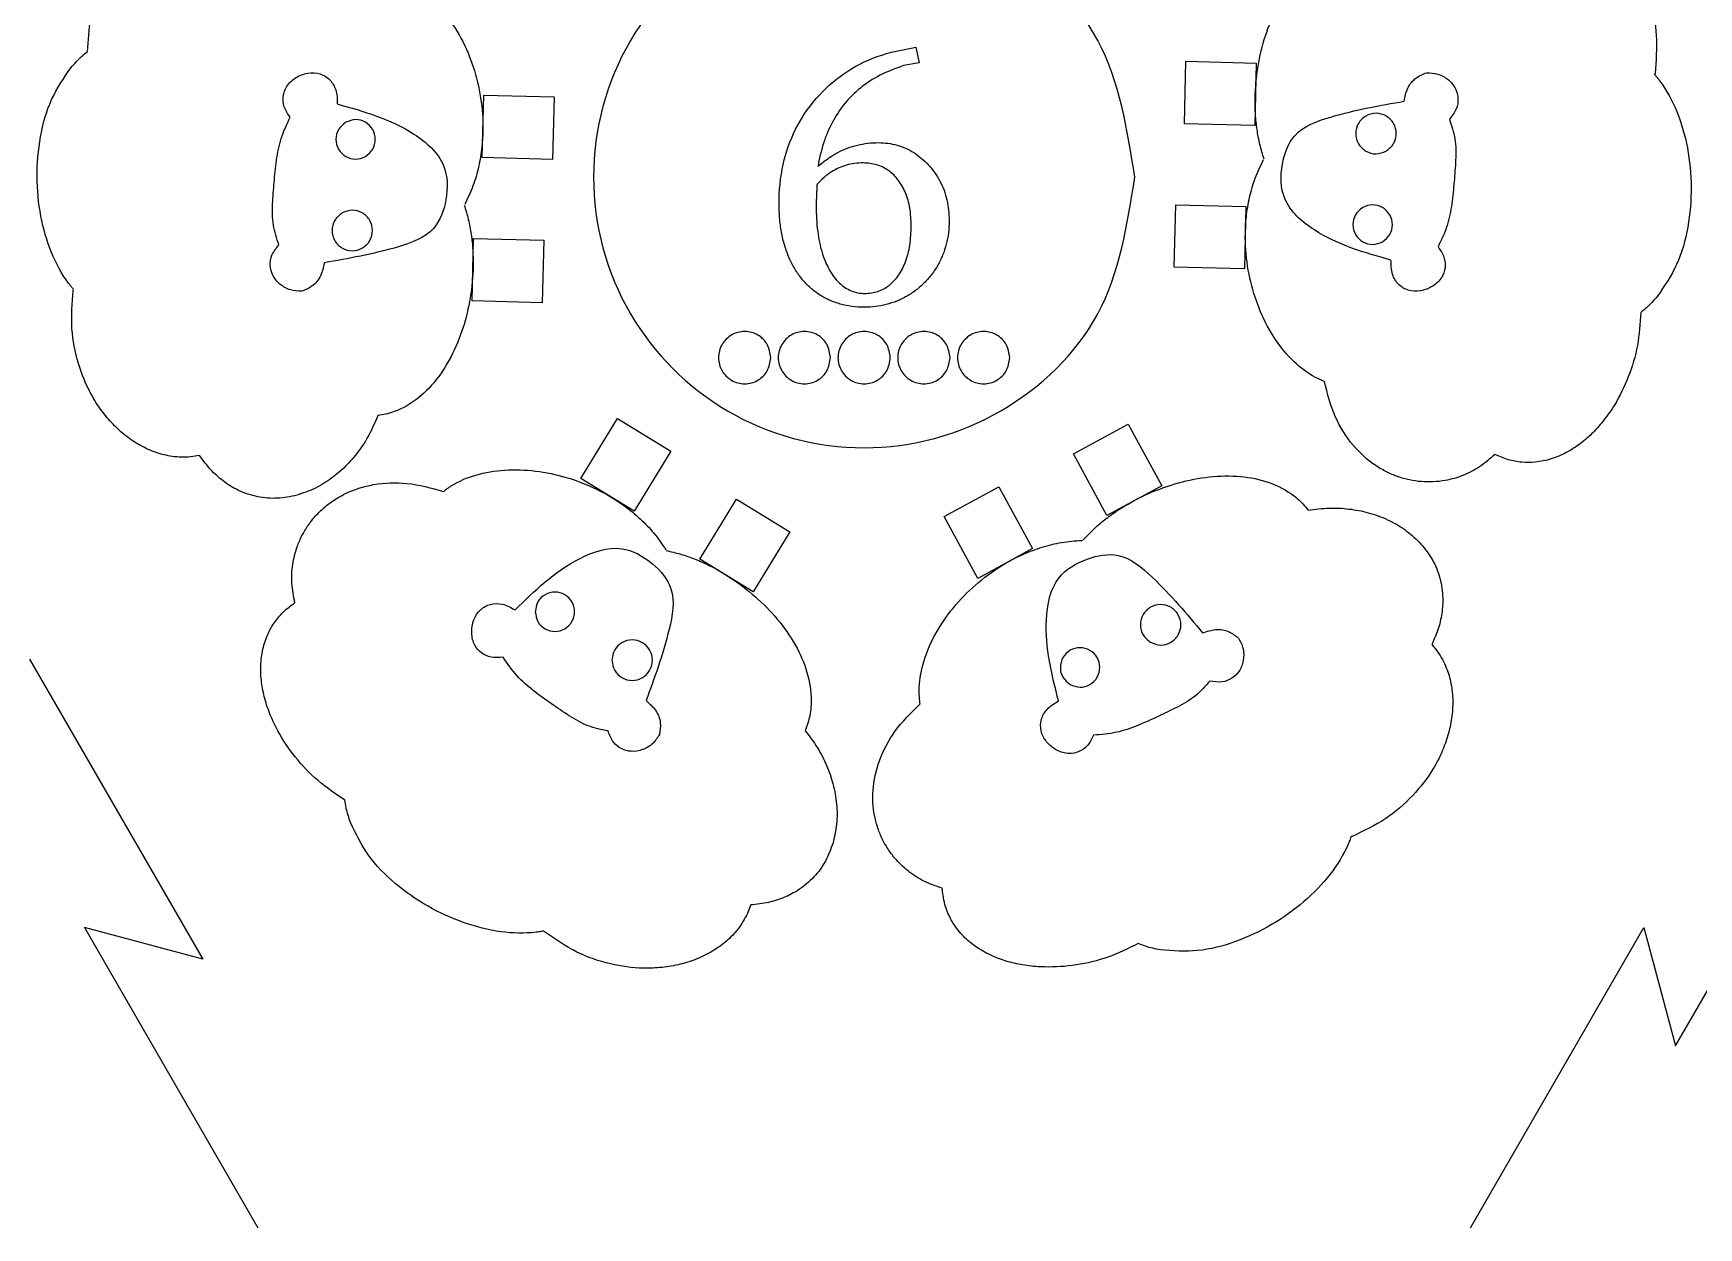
# Model space of a CAD drawing. Extents: x 1 to 437, y 7 to 187.
# Drawn here: x 153.1 to 216, y 7.1 to 52.3 of the extents above; entities that cross this region are included whole.
import ezdxf

# ---------------------------------------------------------------- set-up
doc = ezdxf.new("R2010")
doc.units = 0
doc.layers.add('Base', color=7, linetype='CONTINUOUS')

msp = doc.modelspace()

# ---------------------------------------------------------------- linework, layer by layer
at = {"layer": 'Base', "color": 3}
for p, q in [((186.465272, 51.744726), (186.584339, 51.149415)), ((186.584339, 51.149415), (185.989022, 51.043582)), ((196.611762, 48.848011), (196.670405, 51.205919)), ((196.670405, 51.205919), (199.325724, 51.139924)), ((199.325724, 51.139924), (199.267081, 48.782019)), ((205.760986, 50.774452), (205.760986, 50.774452)), ((170.077872, 47.568972), (170.136512, 49.926879)), ((170.136512, 49.926879), (172.791834, 49.860884)), ((172.791834, 49.860884), (172.733191, 47.50298)), ((199.267081, 48.782019), (196.611762, 48.848011)), ((172.733191, 47.50298), (170.077872, 47.568972)), ((196.222882, 43.431588), (196.281525, 45.789496)), ((196.281525, 45.789496), (198.936844, 45.723501)), ((198.936844, 45.723501), (198.878204, 43.365593)), ((186.286676, 44.997851), (186.286679, 44.997851)), ((187.722044, 45.176444), (187.722044, 45.176444)), ((169.688993, 42.152549), (169.747636, 44.510456)), ((169.747636, 44.510456), (172.402954, 44.444464)), ((172.402954, 44.444464), (172.344311, 42.086554)), ((198.878204, 43.365593), (196.222882, 43.431588)), ((163.25373, 42.518024), (163.25373, 42.518024)), ((172.344311, 42.086554), (169.688993, 42.152549)), ((180.97958, 40.010457), (180.97958, 40.010457)), ((183.237358, 40.010457), (183.237358, 40.010457)), ((185.495133, 40.010457), (185.495133, 40.010457)), ((187.752914, 40.010457), (187.752914, 40.010457)), ((190.010692, 40.010457), (190.010692, 40.010457)), ((173.801476, 35.442825), (175.186289, 37.709403)), ((175.186289, 37.709403), (177.198974, 36.479662)), ((192.413255, 36.373445), (194.484585, 37.501614)), ((194.484585, 37.501614), (195.755091, 35.169042)), ((177.198974, 36.479662), (175.814163, 34.213087)), ((193.683763, 34.040875), (192.413255, 36.373445)), ((175.814163, 34.213087), (173.801476, 35.442825)), ((178.297798, 32.397834), (179.682608, 34.664411)), ((179.682608, 34.664411), (181.695296, 33.434673)), ((187.528056, 34.002013), (189.599387, 35.13018)), ((189.599387, 35.13018), (190.869892, 32.79761)), ((195.755091, 35.169042), (193.683763, 34.040875)), ((188.798564, 31.669441), (187.528056, 34.002013)), ((181.695296, 33.434673), (180.310482, 31.168096)), ((190.869892, 32.79761), (188.798564, 31.669441)), ((180.310482, 31.168096), (178.297798, 32.397834)), ((198.656214, 29.413201), (198.656214, 29.413201)), ((176.776343, 25.777728), (176.776343, 25.777728))]:
    msp.add_line(p, q, dxfattribs=at)
at = {"layer": 'Base', "color": 7}
for p, q in [((155.156685, 51.576454), (155.156448, 51.576186)), ((214.395485, 50.74288), (214.382361, 50.705513)), ((164.917191, 48.903059), (164.917191, 48.903059)), ((204.234517, 47.814305), (204.234517, 47.814305)), ((164.7802, 45.478168), (164.7802, 45.478168)), ((204.097526, 44.389414), (204.097526, 44.389414)), ((154.619235, 42.549593), (154.632358, 42.586959)), ((213.858032, 41.716019), (213.858269, 41.716287)), ((172.078469, 30.410857), (172.078469, 30.410857)), ((195.329418, 29.2551), (195.329418, 29.2551)), ((174.976017, 28.579771), (174.976017, 28.579771)), ((192.29488, 27.661279), (192.29488, 27.661279)), ((164.882988, 23.294708), (164.883101, 23.294708)), ((202.946121, 21.919722), (202.907194, 21.912384)), ((172.431752, 18.315828), (172.405957, 18.345885)), ((194.859904, 17.871752), (194.860187, 17.871667))]:
    msp.add_line(p, q, dxfattribs=at)
at = {"layer": 'Base', "color": 5}
msp.add_line((194.733807, 46.830091), (194.733807, 46.830091), dxfattribs=at)
at = {"layer": 'Base', "color": 1}
for p, q in [((152.967862, 28.620665), (159.515421, 17.27996)), ((215.169773, 14.006154), (221.717325, 25.346831)), ((159.515421, 17.27996), (155.043372, 18.478247)), ((155.043372, 18.478247), (161.590931, 7.137571)), ((207.42382, 7.137571), (213.971372, 18.478276)), ((213.971372, 18.478276), (215.169773, 14.006154))]:
    msp.add_line(p, q, dxfattribs=at)
at = {"layer": 'Base', "color": 7}
for points, knots in [([(155.156445, 51.576183), (155.183202, 51.993841), (155.236318, 52.822943), (155.593684, 54.005181), (156.045926, 54.937034), (156.520584, 55.627398), (156.946863, 56.115586), (157.425518, 56.539414), (157.955799, 56.882776), (158.534876, 57.127769), (159.107995, 57.245958), (159.656672, 57.246034), (160.177144, 57.154596), (160.504095, 57.014093), (160.67166, 56.942085)], [0, 0, 0, 0, 1.251958, 2.485288, 3.676407, 4.345879, 4.993174, 5.616026, 6.258055, 6.879717, 7.492088, 7.999546, 8.518499, 9.064077, 9.064077, 9.064077, 9.064077]), ([(209.622198, 56.979426), (209.736543, 57.000114), (209.964785, 57.041408), (210.313619, 57.049172), (210.751983, 57.013017), (211.277253, 56.883647), (211.865997, 56.618361), (212.413202, 56.252473), (212.911058, 55.799012), (213.35312, 55.269349), (213.828955, 54.518473), (214.250345, 53.490004), (214.508872, 52.152761), (214.434177, 51.223994), (214.395485, 50.74288)], [0, 0, 0, 0, 0.348145, 0.694931, 1.042906, 1.665886, 2.306566, 2.970993, 3.632206, 4.320243, 5.034636, 6.291368, 7.633224, 9.075381, 9.075381, 9.075381, 9.075381]), ([(199.622656, 47.515592), (199.566793, 47.696415), (199.453991, 48.061543), (199.349535, 48.63082), (199.268106, 49.415637), (199.287705, 50.418003), (199.4832, 51.601239), (199.846114, 52.739766), (200.382388, 53.775945), (201.098698, 54.647732), (201.786955, 55.128114), (202.299334, 55.336759), (202.589069, 55.425123), (202.788307, 55.457419), (202.888432, 55.473649)], [0, 0, 0, 0, 0.56735, 1.145626, 1.732656, 2.932819, 4.139895, 5.319039, 6.50404, 7.618844, 8.674785, 8.976064, 9.276993, 9.580992, 9.580992, 9.580992, 9.580992]), ([(167.115679, 54.179195), (167.152819, 54.164096), (167.22724, 54.13384), (167.337408, 54.083869), (167.712866, 53.896316), (168.317138, 53.440612), (169.014329, 52.585398), (169.557643, 51.560767), (169.930293, 50.418359), (170.119354, 49.206968), (170.103961, 48.125715), (169.95208, 47.219731), (169.743124, 46.489048), (169.523884, 46.031099), (169.413547, 45.800627)], [0, 0, 0, 0, 0.120266, 0.240993, 0.362799, 1.379167, 2.477032, 3.650678, 4.838151, 6.066258, 7.313356, 8.062668, 8.818136, 9.583548, 9.583548, 9.583548, 9.583548]), ([(154.527137, 50.964602), (154.591451, 51.038216), (154.719987, 51.18534), (154.929937, 51.390524), (155.081056, 51.51444), (155.156685, 51.576454)], [0, 0, 0, 0, 0.293194, 0.585976, 0.879292, 0.879292, 0.879292, 0.879292]), ([(154.632361, 42.586962), (154.610568, 42.612078), (154.566854, 42.662458), (154.504059, 42.74039), (154.195083, 43.14515), (153.736172, 43.99616), (153.349623, 45.369892), (153.20597, 46.852644), (153.336778, 48.342927), (153.72094, 49.776555), (154.262551, 50.574696), (154.527137, 50.964602)], [0, 0, 0, 0, 0.09975, 0.200093, 0.30018, 1.62736, 3.064099, 4.558588, 6.068824, 7.539735, 8.944598, 8.944598, 8.944598, 8.944598]), ([(214.382356, 50.705511), (214.404148, 50.680395), (214.447862, 50.630015), (214.510658, 50.552084), (214.819629, 50.147321), (215.278546, 49.296315), (215.665093, 47.922581), (215.808747, 46.43983), (215.677939, 44.949546), (215.293776, 43.515919), (214.752165, 42.717776), (214.487579, 42.327871)], [0, 0, 0, 0, 0.09975, 0.200092, 0.30018, 1.627359, 3.064098, 4.558588, 6.068823, 7.539734, 8.944598, 8.944598, 8.944598, 8.944598]), ([(204.234517, 47.814305), (204.107276, 47.76511), (203.856569, 47.668178), (203.45115, 47.785613), (203.158779, 48.075334), (203.051974, 48.477004), (203.159113, 48.876207), (203.451638, 49.170288), (203.852583, 49.276582), (204.251872, 49.169766), (204.546326, 48.876435), (204.651046, 48.478374), (204.550038, 48.068554), (204.34074, 47.899901), (204.234517, 47.814305)], [0, 0, 0, 0, 0.399792, 0.787727, 1.18752, 1.587311, 1.975245, 2.375037, 2.774829, 3.162762, 3.562554, 3.962347, 4.350281, 4.750072, 4.750072, 4.750072, 4.750072]), ([(164.917191, 48.903059), (165.041083, 48.95096), (165.285192, 49.045341), (165.679943, 48.930997), (165.964617, 48.648899), (166.068614, 48.257799), (165.964293, 47.869101), (165.679466, 47.582759), (165.289072, 47.479261), (164.90029, 47.583268), (164.613585, 47.86888), (164.51162, 48.256465), (164.609971, 48.655501), (164.813761, 48.819715), (164.917191, 48.903059)], [0, 0, 0, 0, 0.389272, 0.766998, 1.156269, 1.54554, 1.923266, 2.312538, 2.701809, 3.079535, 3.468806, 3.858077, 4.235803, 4.625074, 4.625074, 4.625074, 4.625074]), ([(201.899037, 39.113278), (201.861898, 39.128377), (201.787477, 39.158633), (201.677309, 39.208605), (201.301849, 39.396153), (200.69758, 39.851864), (200.000387, 40.707075), (199.457074, 41.731706), (199.084424, 42.874114), (198.895362, 44.085505), (198.910756, 45.166758), (199.062637, 46.072742), (199.271593, 46.803426), (199.490835, 47.261376), (199.601173, 47.491849)], [0, 0, 0, 0, 0.120266, 0.240994, 0.362799, 1.379168, 2.477032, 3.650677, 4.838151, 6.066259, 7.313356, 8.062668, 8.818136, 9.583551, 9.583551, 9.583551, 9.583551]), ([(164.7802, 45.478168), (164.90744, 45.527364), (165.158147, 45.624296), (165.563567, 45.50686), (165.855937, 45.217139), (165.962743, 44.815468), (165.855603, 44.416266), (165.563078, 44.122184), (165.162133, 44.015893), (164.762845, 44.122709), (164.46839, 44.41604), (164.36367, 44.8141), (164.464678, 45.22392), (164.673976, 45.392572), (164.7802, 45.478168)], [0, 0, 0, 0, 0.399792, 0.787727, 1.187521, 1.587312, 1.975246, 2.375038, 2.774829, 3.162763, 3.562555, 3.962346, 4.350281, 4.750071, 4.750071, 4.750071, 4.750071]), ([(169.392061, 45.77688), (169.447924, 45.596058), (169.560727, 45.23093), (169.665182, 44.661653), (169.74661, 43.876836), (169.727011, 42.874469), (169.531517, 41.691234), (169.168603, 40.552707), (168.632329, 39.516528), (167.91602, 38.64474), (167.227761, 38.164359), (166.715383, 37.955713), (166.425648, 37.86735), (166.226409, 37.835053), (166.126284, 37.818823)], [0, 0, 0, 0, 0.56735, 1.145625, 1.732656, 2.932819, 4.139895, 5.319039, 6.50404, 7.618843, 8.674786, 8.976065, 9.276994, 9.580992, 9.580992, 9.580992, 9.580992]), ([(204.097526, 44.389414), (203.973634, 44.341513), (203.729524, 44.247133), (203.334773, 44.361476), (203.050099, 44.643574), (202.946103, 45.034673), (203.050423, 45.423371), (203.335251, 45.709714), (203.725645, 45.813212), (204.114427, 45.709205), (204.401131, 45.423592), (204.503097, 45.036008), (204.404747, 44.636971), (204.200956, 44.472757), (204.097526, 44.389414)], [0, 0, 0, 0, 0.389271, 0.766998, 1.156268, 1.545539, 1.923265, 2.312537, 2.701809, 3.079534, 3.468806, 3.858077, 4.235802, 4.625074, 4.625074, 4.625074, 4.625074]), ([(159.392518, 36.313046), (159.278174, 36.292359), (159.049932, 36.251065), (158.701098, 36.243303), (158.262734, 36.279455), (157.737464, 36.408829), (157.148721, 36.674114), (156.601514, 37.039999), (156.103659, 37.493461), (155.661597, 38.023125), (155.185766, 38.774003), (154.764371, 39.80247), (154.505846, 41.139713), (154.580541, 42.06848), (154.619235, 42.549593)], [0, 0, 0, 0, 0.348145, 0.694929, 1.042906, 1.665885, 2.306566, 2.970992, 3.632205, 4.320242, 5.034636, 6.291368, 7.633224, 9.075379, 9.075379, 9.075379, 9.075379]), ([(214.487579, 42.327871), (214.423266, 42.254257), (214.29473, 42.107132), (214.084779, 41.901948), (213.93366, 41.778033), (213.858032, 41.716019)], [0, 0, 0, 0, 0.293194, 0.585976, 0.879292, 0.879292, 0.879292, 0.879292]), ([(213.858275, 41.71629), (213.831517, 41.298632), (213.778401, 40.46953), (213.421033, 39.287292), (212.968791, 38.355439), (212.494132, 37.665076), (212.067854, 37.176887), (211.589199, 36.753059), (211.058917, 36.409699), (210.479841, 36.164707), (209.906722, 36.046518), (209.358045, 36.04644), (208.837574, 36.137879), (208.510623, 36.278382), (208.34306, 36.35039)], [0, 0, 0, 0, 1.251958, 2.485289, 3.676408, 4.345879, 4.993174, 5.616027, 6.258055, 6.879716, 7.492087, 7.999544, 8.518497, 9.064074, 9.064074, 9.064074, 9.064074]), ([(208.34306, 36.35039), (208.156764, 36.187348), (207.791612, 35.867777), (207.147338, 35.541794), (206.549005, 35.368792), (206.01756, 35.307645), (205.562845, 35.315159), (205.11159, 35.382109), (204.669167, 35.507093), (204.240755, 35.689231), (203.641841, 36.038764), (202.928635, 36.692329), (202.238305, 37.783981), (202.016736, 38.652118), (201.899037, 39.113278)], [0, 0, 0, 0, 0.740211, 1.45086, 2.145119, 2.598489, 3.050982, 3.505584, 3.963238, 4.42651, 4.898404, 6.038284, 7.291645, 8.711877, 8.711877, 8.711877, 8.711877]), ([(166.126284, 37.818823), (166.024418, 37.575678), (165.824472, 37.098426), (165.407795, 36.457783), (164.912685, 35.881831), (164.333245, 35.395331), (163.682732, 35.004906), (163.210336, 34.860691), (162.978033, 34.789772)], [0, 0, 0, 0, 0.78949, 1.549626, 2.281391, 3.060637, 3.811331, 4.537672, 4.537672, 4.537672, 4.537672]), ([(162.97805, 34.789744), (162.732932, 34.746119), (162.243256, 34.658971), (161.487494, 34.746811), (160.823749, 34.98848), (160.261688, 35.345673), (159.786627, 35.774374), (159.527399, 36.128689), (159.392518, 36.313046)], [0, 0, 0, 0, 0.743649, 1.485599, 2.251303, 2.843677, 3.474053, 4.157832, 4.157832, 4.157832, 4.157832]), ([(162.993702, 30.753624), (162.945652, 30.996481), (162.851472, 31.472497), (162.891299, 32.193445), (163.040642, 32.798116), (163.253409, 33.288935), (163.487275, 33.678975), (163.770899, 34.036283), (164.100331, 34.356959), (164.472276, 34.6369), (165.074436, 34.980809), (165.997043, 35.27168), (167.287607, 35.323699), (168.150219, 35.081515), (168.608446, 34.952865)], [0, 0, 0, 0, 0.740209, 1.450857, 2.145116, 2.598485, 3.050979, 3.505583, 3.963233, 4.426505, 4.898399, 6.038278, 7.291639, 8.711871, 8.711871, 8.711871, 8.711871]), ([(168.608446, 34.952865), (168.640091, 34.977479), (168.703505, 35.026801), (168.801865, 35.097224), (169.152015, 35.328609), (169.848808, 35.624064), (170.938039, 35.800244), (172.097052, 35.75845), (173.272731, 35.509973), (174.416357, 35.06801), (175.345053, 34.514052), (176.053717, 33.929527), (176.58203, 33.383223), (176.869006, 32.96438), (177.013433, 32.753589)], [0, 0, 0, 0, 0.120265, 0.240992, 0.362799, 1.379167, 2.477031, 3.650677, 4.83815, 6.066256, 7.313354, 8.062666, 8.818135, 9.583549, 9.583549, 9.583549, 9.583549]), ([(192.764794, 33.099726), (192.89346, 33.238516), (193.153269, 33.518768), (193.594049, 33.893868), (194.233005, 34.356798), (195.110881, 34.841006), (196.23334, 35.263321), (197.40079, 35.51829), (198.566284, 35.571957), (199.679431, 35.387512), (200.439581, 35.031649), (200.876462, 34.692237), (201.097855, 34.485501), (201.225444, 34.329103), (201.289562, 34.250507)], [0, 0, 0, 0, 0.567349, 1.145624, 1.732656, 2.932818, 4.139895, 5.319038, 6.504039, 7.618842, 8.674787, 8.976066, 9.276995, 9.580994, 9.580994, 9.580994, 9.580994]), ([(201.289562, 34.250507), (201.551066, 34.283861), (202.064351, 34.349329), (202.827502, 34.308799), (203.573847, 34.167998), (204.284887, 33.909437), (204.948262, 33.54129), (205.309352, 33.20429), (205.48692, 33.038569)], [0, 0, 0, 0, 0.78949, 1.549627, 2.281392, 3.060638, 3.811331, 4.53767, 4.53767, 4.53767, 4.53767]), ([(186.626367, 26.927162), (186.620877, 26.966874), (186.609874, 27.046451), (186.59806, 27.166841), (186.572746, 27.585776), (186.665271, 28.336945), (187.057311, 29.368339), (187.67301, 30.351178), (188.476039, 31.245108), (189.430604, 32.014536), (190.374694, 32.541829), (191.235238, 32.86329), (191.972508, 33.047671), (192.478726, 33.086778), (192.73349, 33.10646)], [0, 0, 0, 0, 0.120261, 0.240986, 0.362791, 1.379169, 2.47703, 3.650677, 4.838152, 6.066258, 7.313355, 8.062668, 8.818136, 9.583552, 9.583552, 9.583552, 9.583552]), ([(205.48694, 33.0386), (205.647278, 32.848133), (205.967589, 32.467635), (206.269399, 31.769205), (206.391977, 31.073549), (206.363673, 30.408195), (206.229935, 29.782431), (206.052703, 29.380777), (205.960486, 29.171788)], [0, 0, 0, 0, 0.74365, 1.4856, 2.251305, 2.84368, 3.47405, 4.157829, 4.157829, 4.157829, 4.157829]), ([(177.023254, 32.723112), (177.207783, 32.68108), (177.580393, 32.596205), (178.12563, 32.402028), (178.846016, 32.080139), (179.704291, 31.561981), (180.631254, 30.80106), (181.435794, 29.917508), (182.065012, 28.934988), (182.461848, 27.878748), (182.533745, 27.042506), (182.458243, 26.494453), (182.389902, 26.19936), (182.318252, 26.01067), (182.282245, 25.915847)], [0, 0, 0, 0, 0.56735, 1.145625, 1.732656, 2.932819, 4.139895, 5.319036, 6.504041, 7.618846, 8.674798, 8.976068, 9.276992, 9.580984, 9.580984, 9.580984, 9.580984]), ([(172.078469, 30.410857), (172.098932, 30.542099), (172.139252, 30.800691), (172.435651, 31.08538), (172.822291, 31.190867), (173.21299, 31.08538), (173.497453, 30.800691), (173.603019, 30.410853), (173.497457, 30.021012), (173.21299, 29.736322), (172.822291, 29.630844), (172.435652, 29.736322), (172.139247, 30.021013), (172.098931, 30.27961), (172.078469, 30.410857)], [0, 0, 0, 0, 0.389265, 0.76699, 1.15626, 1.545531, 1.923256, 2.312521, 2.7018, 3.079521, 3.468791, 3.858061, 4.235782, 4.625061, 4.625061, 4.625061, 4.625061]), ([(164.883101, 23.29437), (164.534777, 23.526367), (163.843312, 23.986909), (162.998149, 24.887511), (162.417257, 25.745086), (162.056719, 26.501339), (161.847074, 27.114605), (161.719354, 27.741046), (161.687137, 28.371962), (161.764506, 28.995951), (161.948711, 29.55138), (162.222981, 30.02659), (162.562405, 30.431616), (162.847559, 30.644513), (162.993702, 30.753624)], [0, 0, 0, 0, 1.25195, 2.485275, 3.676389, 4.345868, 4.993167, 5.616019, 6.258046, 6.879703, 7.492072, 7.999535, 8.51849, 9.064068, 9.064068, 9.064068, 9.064068]), ([(195.329418, 29.2551), (195.223193, 29.340693), (195.013891, 29.509341), (194.912887, 29.919165), (195.0176, 30.317231), (195.312062, 30.610559), (195.71135, 30.717372), (196.112291, 30.611074), (196.404818, 30.316999), (196.511959, 29.917799), (196.405147, 29.516133), (196.112787, 29.226403), (195.707362, 29.108963), (195.456657, 29.205902), (195.329418, 29.2551)], [0, 0, 0, 0, 0.399785, 0.787722, 1.187525, 1.587313, 1.975246, 2.375038, 2.774827, 3.162758, 3.562543, 3.962344, 4.350279, 4.750071, 4.750071, 4.750071, 4.750071]), ([(174.976017, 28.579771), (174.997032, 28.714561), (175.038441, 28.980145), (175.342852, 29.272531), (175.739942, 29.380869), (176.141202, 29.272531), (176.433351, 28.980145), (176.541769, 28.579771), (176.433351, 28.179397), (176.141202, 27.887011), (175.739942, 27.778673), (175.342852, 27.887011), (175.038441, 28.179397), (174.997032, 28.44498), (174.976017, 28.579771)], [0, 0, 0, 0, 0.39979, 0.787725, 1.187517, 1.587309, 1.975242, 2.375032, 2.774823, 3.162756, 3.562548, 3.96234, 4.350274, 4.750065, 4.750065, 4.750065, 4.750065]), ([(192.29488, 27.661279), (192.191451, 27.744624), (191.987661, 27.908843), (191.889307, 28.307879), (191.991279, 28.695461), (192.277974, 28.981084), (192.666762, 29.085093), (193.057156, 28.981585), (193.341982, 28.695238), (193.446302, 28.30654), (193.342307, 27.915443), (193.057629, 27.633355), (192.662884, 27.519012), (192.418772, 27.613383), (192.29488, 27.661279)], [0, 0, 0, 0, 0.389277, 0.767004, 1.15627, 1.545548, 1.923275, 2.312548, 2.701825, 3.079553, 3.468818, 3.858083, 4.235809, 4.625078, 4.625078, 4.625078, 4.625078]), ([(205.960486, 29.171788), (206.035574, 29.083109), (206.185459, 28.906094), (206.366602, 28.607871), (206.554462, 28.210149), (206.705068, 27.690566), (206.769694, 27.048062), (206.726428, 26.39123), (206.582648, 25.733348), (206.344976, 25.08568), (205.932608, 24.298161), (205.252635, 23.418981), (204.223804, 22.526473), (203.382124, 22.126772), (202.946121, 21.919722)], [0, 0, 0, 0, 0.348141, 0.694929, 1.042922, 1.6659, 2.306576, 2.970988, 3.632204, 4.320238, 5.034629, 6.291369, 7.633223, 9.075381, 9.075381, 9.075381, 9.075381]), ([(187.455646, 19.965022), (187.2213, 20.044844), (186.761969, 20.2013), (186.157525, 20.596267), (185.708531, 21.027932), (185.389852, 21.457599), (185.169003, 21.855152), (185.001374, 22.279428), (184.888378, 22.725062), (184.831916, 23.187151), (184.835161, 23.880597), (185.044561, 24.825038), (185.644793, 25.968708), (186.285839, 26.594655), (186.626367, 26.927162)], [0, 0, 0, 0, 0.740216, 1.450867, 2.14512, 2.598487, 3.050982, 3.505581, 3.963229, 4.426505, 4.898409, 6.038292, 7.291652, 8.711878, 8.711878, 8.711878, 8.711878]), ([(182.282245, 25.915847), (182.441882, 25.706053), (182.755221, 25.294267), (183.101694, 24.613093), (183.352934, 23.896338), (183.484531, 23.151276), (183.497393, 22.392697), (183.386089, 21.911479), (183.331355, 21.674837)], [0, 0, 0, 0, 0.789494, 1.549633, 2.281392, 3.060645, 3.811343, 4.53769, 4.53769, 4.53769, 4.53769]), ([(165.098092, 22.443582), (165.066497, 22.536083), (165.00335, 22.720958), (164.930635, 23.005372), (164.89888, 23.198205), (164.882988, 23.294708)], [0, 0, 0, 0, 0.293184, 0.58597, 0.879287, 0.879287, 0.879287, 0.879287]), ([(172.405954, 18.345885), (172.373308, 18.33956), (172.307822, 18.326871), (172.20893, 18.311469), (171.703913, 18.246253), (170.737458, 18.274347), (169.354496, 18.626445), (167.998573, 19.243426), (166.773346, 20.101844), (165.723871, 21.151362), (165.303467, 22.019488), (165.098092, 22.443582)], [0, 0, 0, 0, 0.099755, 0.200097, 0.300184, 1.627363, 3.064103, 4.558594, 6.068831, 7.539746, 8.94462, 8.94462, 8.94462, 8.94462]), ([(183.331389, 21.674837), (183.24661, 21.440749), (183.077244, 20.973107), (182.623288, 20.362523), (182.082127, 19.908536), (181.49176, 19.600366), (180.882961, 19.403313), (180.446502, 19.355978), (180.219404, 19.331349)], [0, 0, 0, 0, 0.743643, 1.485588, 2.251296, 2.843671, 3.474044, 4.157821, 4.157821, 4.157821, 4.157821]), ([(202.907194, 21.912412), (202.89634, 21.880981), (202.874566, 21.817933), (202.838473, 21.724586), (202.642425, 21.254628), (202.134888, 20.431691), (201.138478, 19.410056), (199.926202, 18.544273), (198.570178, 17.912405), (197.136536, 17.528301), (196.17452, 17.598273), (195.704559, 17.632456)], [0, 0, 0, 0, 0.099752, 0.200092, 0.300177, 1.627359, 3.064104, 4.558594, 6.068829, 7.539739, 8.944603, 8.944603, 8.944603, 8.944603]), ([(194.86026, 17.871667), (194.485179, 17.686009), (193.7406, 17.317455), (192.538064, 17.035814), (191.50494, 16.961599), (190.66973, 17.027386), (190.033813, 17.152506), (189.427435, 17.355112), (188.864941, 17.642691), (188.36323, 18.021688), (187.97432, 18.458931), (187.699911, 18.934052), (187.518864, 19.430508), (187.477068, 19.783904), (187.455646, 19.965022)], [0, 0, 0, 0, 1.25196, 2.48529, 3.676409, 4.345877, 4.993176, 5.61603, 6.258064, 6.879727, 7.4921, 7.999549, 8.518495, 9.064071, 9.064071, 9.064071, 9.064071]), ([(180.219404, 19.331349), (180.180148, 19.221975), (180.10179, 19.00366), (179.934094, 18.697675), (179.683602, 18.336117), (179.308929, 17.945904), (178.784809, 17.568684), (178.194346, 17.27772), (177.552705, 17.073307), (176.872971, 16.95531), (175.98478, 16.918679), (174.883393, 17.067894), (173.596048, 17.512674), (172.829062, 18.041756), (172.431752, 18.315828)], [0, 0, 0, 0, 0.348156, 0.694943, 1.042919, 1.6659, 2.306579, 2.971008, 3.632219, 4.320255, 5.034649, 6.291375, 7.633237, 9.075406, 9.075406, 9.075406, 9.075406]), ([(195.704559, 17.632456), (195.60865, 17.651347), (195.416968, 17.689102), (195.134297, 17.768337), (194.951424, 17.837259), (194.859904, 17.871752)], [0, 0, 0, 0, 0.293196, 0.585979, 0.879299, 0.879299, 0.879299, 0.879299])]:
    msp.add_open_spline(points, degree=3, knots=knots, dxfattribs=at)
at = {"layer": 'Base', "color": 5}
msp.add_open_spline([(194.733807, 46.830091), (194.452734, 45.027339), (193.898924, 41.475303), (189.827612, 37.564807), (184.516756, 36.115844), (179.150134, 37.564801), (175.242763, 41.475297), (173.792722, 46.83009), (175.242764, 52.184882), (179.150135, 56.095374), (184.516756, 57.54433), (189.827611, 56.095368), (193.898924, 52.184876), (194.452734, 48.632842), (194.733807, 46.830091)], degree=3, knots=[0, 0, 0, 0, 5.346988, 10.535385, 15.882353, 21.229364, 26.417773, 31.764762, 37.111746, 42.300154, 47.647164, 52.994132, 58.182527, 63.52951, 63.52951, 63.52951, 63.52951], dxfattribs=at)
at = {"layer": 'Base', "color": 3}
for points, knots in [([(186.809233, 42.861341), (186.700778, 42.760128), (186.487785, 42.561357), (186.126831, 42.322036), (185.74584, 42.138662), (185.347997, 42.010193), (184.937993, 41.932026), (184.501787, 41.906497), (184.052748, 41.934158), (183.604587, 42.02381), (183.189452, 42.175523), (182.810016, 42.382399), (182.468642, 42.640832), (182.167055, 42.951775), (181.905566, 43.314136), (181.687017, 43.728656), (181.512065, 44.19045), (181.38406, 44.696789), (181.30812, 45.244629), (181.273031, 46.122884), (181.385129, 47.291873), (181.86159, 48.662499), (182.655463, 49.838437), (183.709561, 50.786748), (185.007069, 51.463519), (185.968414, 51.64891), (186.465272, 51.744726)], [0, 0, 0, 0, 0.44443, 0.872801, 1.293231, 1.709378, 2.123428, 2.542037, 3.017042, 3.469346, 3.908319, 4.337857, 4.761196, 5.187899, 5.632606, 6.097183, 6.589657, 7.110692, 7.660732, 8.245589, 9.745694, 11.153287, 12.55388, 13.955701, 15.368818, 16.880417, 16.880417, 16.880417, 16.880417]), ([(185.989022, 51.043582), (185.688975, 50.932772), (185.112414, 50.719843), (184.356125, 50.228747), (183.747594, 49.621116), (183.284085, 48.907117), (182.936178, 48.104003), (182.816164, 47.524678), (182.75449, 47.226966)], [0, 0, 0, 0, 0.957256, 1.839432, 2.681065, 3.518451, 4.379317, 5.289395, 5.289395, 5.289395, 5.289395]), ([(162.816726, 49.095766), (162.730187, 49.221372), (162.567001, 49.458228), (162.526218, 49.884156), (162.664062, 50.293859), (163.011684, 50.609697), (163.467822, 50.79039), (163.949293, 50.770262), (164.338603, 50.527934), (164.590473, 50.110402), (164.594846, 49.778529), (164.597266, 49.594816)], [0, 0, 0, 0, 0.451042, 0.85053, 1.233057, 1.707869, 2.207468, 2.676208, 3.095416, 3.532829, 4.075203, 4.075203, 4.075203, 4.075203]), ([(204.912688, 49.697297), (204.945159, 49.865146), (205.010304, 50.201902), (205.333081, 50.600401), (205.626757, 50.719854), (205.760986, 50.774452)], [0, 0, 0, 0, 0.508468, 1.020143, 1.450893, 1.450893, 1.450893, 1.450893]), ([(205.760986, 50.774452), (205.906655, 50.769003), (206.205235, 50.757835), (206.597701, 50.527095), (206.873119, 50.194487), (206.976891, 49.796202), (206.910526, 49.370927), (206.724552, 49.146558), (206.623186, 49.024265)], [0, 0, 0, 0, 0.431681, 0.884822, 1.316861, 1.69619, 2.087122, 2.555489, 2.555489, 2.555489, 2.555489]), ([(162.39153, 44.268208), (162.307747, 44.515695), (162.137383, 45.018936), (162.145541, 45.824858), (162.208365, 46.63908), (162.287006, 47.467539), (162.447453, 48.312888), (162.692456, 48.832306), (162.816726, 49.095766)], [0, 0, 0, 0, 0.778457, 1.582919, 2.388571, 3.234387, 4.080096, 4.950587, 4.950587, 4.950587, 4.950587]), ([(164.597266, 49.594816), (165.592441, 49.316771), (167.113194, 48.891882), (168.764059, 47.452857), (168.783023, 46.003696), (168.301748, 44.667953), (166.422403, 43.997381), (165.015298, 43.753479), (164.102028, 43.595176)], [0, 0, 0, 0, 3.105233, 4.745186, 6.038691, 7.214058, 8.746463, 11.580401, 11.580401, 11.580401, 11.580401]), ([(204.41745, 43.697656), (203.422275, 43.975702), (201.901522, 44.400591), (200.250657, 45.839617), (200.231693, 47.288778), (200.712969, 48.624521), (202.592314, 49.295091), (203.999419, 49.538994), (204.912688, 49.697297)], [0, 0, 0, 0, 3.105233, 4.745187, 6.038694, 7.214058, 8.746463, 11.580402, 11.580402, 11.580402, 11.580402]), ([(206.623186, 49.024265), (206.706969, 48.776778), (206.877334, 48.273536), (206.869176, 47.467615), (206.806352, 46.653393), (206.727711, 45.824935), (206.567264, 44.979585), (206.322261, 44.460167), (206.19799, 44.196707)], [0, 0, 0, 0, 0.778457, 1.582919, 2.388571, 3.234386, 4.080094, 4.950587, 4.950587, 4.950587, 4.950587]), ([(182.75449, 47.226966), (182.878184, 47.329398), (183.115379, 47.525818), (183.492989, 47.761915), (183.871122, 47.935136), (184.255013, 48.049783), (184.648074, 48.11819), (185.150369, 48.147981), (185.754513, 48.075389), (186.409975, 47.778038), (186.964747, 47.30131), (187.402511, 46.69213), (187.677456, 45.962726), (187.706863, 45.444154), (187.722044, 45.176444)], [0, 0, 0, 0, 0.481396, 0.923118, 1.331624, 1.725486, 2.121686, 2.525823, 3.232882, 3.92274, 4.652694, 5.402785, 6.153098, 6.953801, 6.953801, 6.953801, 6.953801]), ([(186.286679, 44.997851), (186.277623, 45.221445), (186.260503, 45.644173), (186.094312, 46.233512), (185.821251, 46.721342), (185.451441, 47.0961), (184.986845, 47.324321), (184.539063, 47.377824), (184.153727, 47.352648), (183.843112, 47.290885), (183.54519, 47.187182), (183.258995, 47.031856), (182.981709, 46.821888), (182.815027, 46.649082), (182.728035, 46.558893)], [0, 0, 0, 0, 0.669579, 1.265912, 1.817794, 2.331002, 2.821079, 3.340198, 3.663868, 3.977581, 4.28731, 4.606611, 4.950571, 5.32606, 5.32606, 5.32606, 5.32606]), ([(182.728035, 46.558893), (182.726255, 46.53354), (182.721617, 46.467437), (182.715473, 46.345034), (182.707863, 46.188623), (182.700866, 46.022656), (182.696161, 45.871611), (182.691503, 45.460352), (182.72505, 44.823366), (182.884431, 44.001119), (183.160586, 43.331961), (183.530234, 42.823758), (184.001668, 42.500331), (184.524826, 42.410851), (185.028593, 42.484645), (185.476652, 42.728319), (185.835201, 43.125167), (186.101824, 43.647989), (186.261598, 44.288765), (186.277947, 44.75103), (186.286676, 44.997851)], [0, 0, 0, 0, 0.076244, 0.198793, 0.367655, 0.546036, 0.697133, 0.820979, 1.779908, 2.605405, 3.321754, 3.935105, 4.46683, 4.991516, 5.488322, 5.969245, 6.490008, 7.068584, 7.714052, 8.453528, 8.453528, 8.453528, 8.453528]), ([(187.722044, 45.176444), (187.716913, 45.026366), (187.706789, 44.730239), (187.621202, 44.296374), (187.483697, 43.886113), (187.29948, 43.50622), (187.079308, 43.158706), (186.898558, 42.959692), (186.809233, 42.861341)], [0, 0, 0, 0, 0.449903, 0.887729, 1.32106, 1.74461, 2.151914, 2.549857, 2.549857, 2.549857, 2.549857]), ([(163.25373, 42.518024), (163.108061, 42.523472), (162.809481, 42.534638), (162.417015, 42.76538), (162.141598, 43.097988), (162.037825, 43.496272), (162.104191, 43.921546), (162.290164, 44.145914), (162.39153, 44.268208)], [0, 0, 0, 0, 0.431681, 0.884822, 1.316861, 1.696189, 2.08712, 2.555487, 2.555487, 2.555487, 2.555487]), ([(206.19799, 44.196707), (206.284529, 44.071101), (206.447716, 43.834245), (206.488498, 43.408317), (206.350655, 42.998614), (206.003032, 42.682777), (205.546895, 42.502085), (205.065424, 42.522213), (204.676113, 42.76454), (204.424244, 43.182072), (204.419871, 43.513944), (204.41745, 43.697656)], [0, 0, 0, 0, 0.451041, 0.85053, 1.233057, 1.707867, 2.207467, 2.676207, 3.095414, 3.532827, 4.0752, 4.0752, 4.0752, 4.0752]), ([(164.102028, 43.595176), (164.069558, 43.427327), (164.004413, 43.090571), (163.681637, 42.692072), (163.38796, 42.572621), (163.25373, 42.518024)], [0, 0, 0, 0, 0.508468, 1.020142, 1.450892, 1.450892, 1.450892, 1.450892]), ([(180.97958, 40.010457), (180.952432, 39.836328), (180.898939, 39.493234), (180.505688, 39.115516), (179.992709, 38.975561), (179.474343, 39.115516), (179.096928, 39.493234), (178.95687, 40.010456), (179.096929, 40.527678), (179.474343, 40.905396), (179.992709, 41.045352), (180.505688, 40.905396), (180.898939, 40.527678), (180.952432, 40.184585), (180.97958, 40.010457)], [0, 0, 0, 0, 0.516469, 1.017619, 1.534088, 2.050559, 2.551709, 3.068178, 3.584646, 4.085797, 4.602268, 5.118737, 5.619888, 6.136356, 6.136356, 6.136356, 6.136356]), ([(183.237358, 40.010457), (183.210209, 39.836328), (183.156717, 39.493234), (182.763465, 39.115517), (182.250486, 38.975561), (181.732121, 39.115516), (181.354708, 39.493234), (181.214651, 40.010457), (181.354708, 40.52768), (181.732121, 40.905399), (182.250486, 41.045355), (182.763466, 40.905398), (183.156716, 40.52768), (183.210209, 40.184586), (183.237358, 40.010457)], [0, 0, 0, 0, 0.516469, 1.01762, 1.534087, 2.050558, 2.551707, 3.068176, 3.584646, 4.085796, 4.602266, 5.118734, 5.619886, 6.136356, 6.136356, 6.136356, 6.136356]), ([(185.495133, 40.010457), (185.467985, 39.836328), (185.414493, 39.493235), (185.021243, 39.115516), (184.508265, 38.975561), (183.9899, 39.115516), (183.612487, 39.493234), (183.472428, 40.010457), (183.612487, 40.52768), (183.9899, 40.905399), (184.508265, 41.045355), (185.021244, 40.905399), (185.414493, 40.527679), (185.467985, 40.184586), (185.495133, 40.010457)], [0, 0, 0, 0, 0.516469, 1.017618, 1.534086, 2.050555, 2.551705, 3.068174, 3.584644, 4.085795, 4.602264, 5.118732, 5.619883, 6.136352, 6.136352, 6.136352, 6.136352]), ([(187.752914, 40.010457), (187.725765, 39.836328), (187.672273, 39.493234), (187.27902, 39.115516), (186.766041, 38.975561), (186.247677, 39.115517), (185.870264, 39.493235), (185.730206, 40.010457), (185.870265, 40.527679), (186.247676, 40.905399), (186.766041, 41.045355), (187.279021, 40.905399), (187.672273, 40.52768), (187.725765, 40.184586), (187.752914, 40.010457)], [0, 0, 0, 0, 0.516469, 1.01762, 1.53409, 2.050558, 2.551707, 3.068176, 3.584646, 4.085796, 4.602263, 5.118734, 5.619886, 6.136356, 6.136356, 6.136356, 6.136356]), ([(190.010692, 40.010457), (189.983543, 39.836328), (189.930051, 39.493234), (189.536799, 39.115516), (189.02382, 38.975561), (188.505455, 39.115517), (188.12804, 39.493234), (187.98798, 40.010457), (188.12804, 40.52768), (188.505454, 40.905399), (189.02382, 41.045355), (189.5368, 40.905399), (189.93005, 40.52768), (189.983543, 40.184586), (190.010692, 40.010457)], [0, 0, 0, 0, 0.516469, 1.017619, 1.534088, 2.050558, 2.551709, 3.068178, 3.584648, 4.0858, 4.60227, 5.118739, 5.61989, 6.136359, 6.136359, 6.136359, 6.136359]), ([(171.319427, 30.479665), (172.057809, 31.202489), (173.186151, 32.307055), (175.257815, 33.017234), (176.522308, 32.309077), (177.438457, 31.224407), (177.079516, 29.261557), (176.587189, 27.921014), (176.267649, 27.050945)], [0, 0, 0, 0, 3.105233, 4.745187, 6.038692, 7.214058, 8.746467, 11.580413, 11.580413, 11.580413, 11.580413]), ([(191.855762, 27.038358), (191.598969, 28.039225), (191.206557, 29.568675), (191.627358, 31.717874), (192.872886, 32.458875), (194.270311, 32.709951), (195.790715, 31.417669), (196.705493, 30.321027), (197.299222, 29.609261)], [0, 0, 0, 0, 3.105224, 4.745174, 6.038679, 7.214044, 8.746451, 11.580397, 11.580397, 11.580397, 11.580397]), ([(170.861347, 28.688144), (170.709299, 28.676002), (170.422583, 28.653106), (170.033329, 28.83075), (169.747434, 29.154974), (169.647725, 29.613945), (169.719309, 30.09932), (169.977475, 30.506226), (170.381993, 30.722215), (170.869523, 30.731571), (171.159117, 30.569415), (171.319427, 30.479651)], [0, 0, 0, 0, 0.451042, 0.850529, 1.233051, 1.707866, 2.207469, 2.676212, 3.095419, 3.532831, 4.075209, 4.075209, 4.075209, 4.075209]), ([(197.299222, 29.609261), (197.460826, 29.665049), (197.785045, 29.776973), (198.291535, 29.696736), (198.541819, 29.502143), (198.656214, 29.413201)], [0, 0, 0, 0, 0.508481, 1.02014, 1.450869, 1.450869, 1.450869, 1.450869]), ([(198.656214, 29.413201), (198.72433, 29.284323), (198.863946, 29.020161), (198.860359, 28.564911), (198.710016, 28.160091), (198.416983, 27.871073), (198.015498, 27.715899), (197.728201, 27.764773), (197.571608, 27.791411)], [0, 0, 0, 0, 0.431685, 0.884822, 1.316843, 1.696191, 2.087124, 2.555491, 2.555491, 2.555491, 2.555491]), ([(174.829538, 25.906139), (174.573316, 25.957324), (174.052313, 26.061404), (173.358449, 26.471434), (172.684712, 26.932933), (172.006574, 27.415277), (171.354705, 27.976906), (171.027375, 28.448794), (170.861347, 28.688144)], [0, 0, 0, 0, 0.778457, 1.58292, 2.388565, 3.234383, 4.080095, 4.950586, 4.950586, 4.950586, 4.950586]), ([(197.571608, 27.791411), (197.399169, 27.595114), (197.048529, 27.195961), (196.3465, 26.800074), (195.609961, 26.447348), (194.853165, 26.101242), (194.040851, 25.817513), (193.46852, 25.769976), (193.178221, 25.745865)], [0, 0, 0, 0, 0.778448, 1.582908, 2.388566, 3.234377, 4.080086, 4.950581, 4.950581, 4.950581, 4.950581]), ([(176.267649, 27.050945), (176.396764, 26.938886), (176.655801, 26.714067), (176.839555, 26.235315), (176.796172, 25.921267), (176.776343, 25.777728)], [0, 0, 0, 0, 0.508478, 1.020135, 1.450864, 1.450864, 1.450864, 1.450864]), ([(193.178221, 25.745865), (193.112713, 25.608117), (192.989183, 25.348366), (192.640708, 25.1001), (192.216969, 25.014595), (191.769655, 25.157802), (191.385085, 25.46244), (191.161784, 25.889469), (191.176991, 26.347779), (191.412651, 26.774669), (191.697873, 26.9444), (191.855762, 27.038358)], [0, 0, 0, 0, 0.451038, 0.850522, 1.23305, 1.707873, 2.20746, 2.676192, 3.095392, 3.532805, 4.075187, 4.075187, 4.075187, 4.075187]), ([(176.776343, 25.777728), (176.69879, 25.6543), (176.539828, 25.401308), (176.143768, 25.176794), (175.718013, 25.10458), (175.321201, 25.213847), (174.986083, 25.48396), (174.884763, 25.757204), (174.829538, 25.906139)], [0, 0, 0, 0, 0.431679, 0.884819, 1.316857, 1.696186, 2.087118, 2.555488, 2.555488, 2.555488, 2.555488])]:
    msp.add_open_spline(points, degree=3, knots=knots, dxfattribs=at)

doc.saveas('drawing.dxf')
